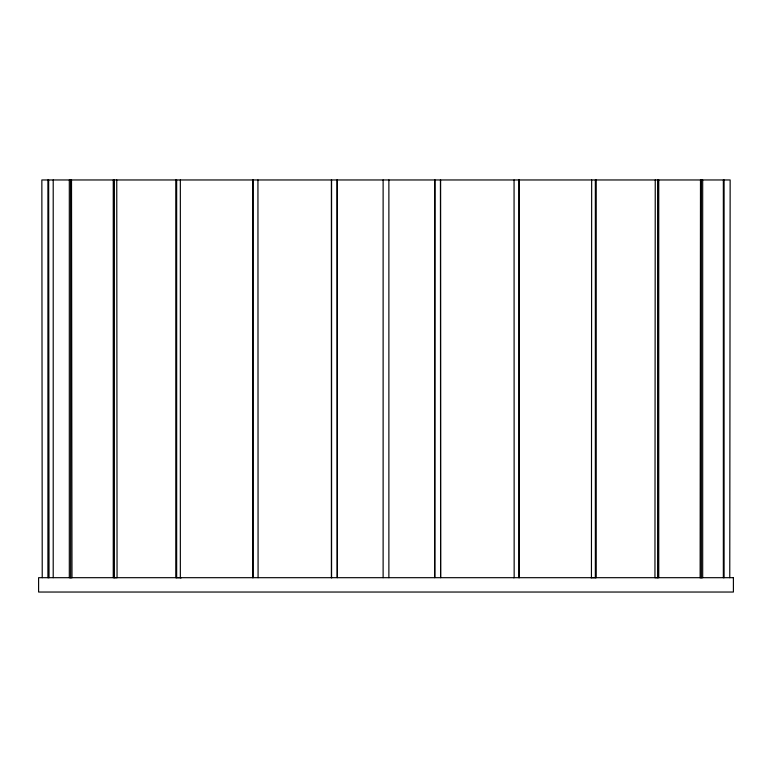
<?xml version="1.0" encoding="UTF-8"?>
<svg xmlns="http://www.w3.org/2000/svg" width="772" height="772" viewBox="0 0 772 772"><rect width="100%" height="100%" fill="white"/><g stroke="black" fill="none" stroke-linecap="round" stroke-linejoin="round"><path stroke-width="1.16" d="M700.011 577.688L702.684 577.688L702.684 179.963M258.08 577.688L257.935 179.963M71.989 577.688L71.516 179.963M331.391 179.963L331.391 577.688L331.921 577.688M42.228 577.688L41.852 179.963L730.148 179.963L729.772 577.688M513.515 577.688L514.162 577.688L514.065 179.963M590.792 577.688L596.216 577.688L596.216 179.963M69.316 179.963L69.316 577.688L71.864 577.688M655.245 179.963L654.946 577.688L657.609 577.688L658.748 577.688L658.748 179.963M113.252 179.963L113.252 577.688L114.391 577.688L117.054 577.688L116.755 179.963M175.784 179.963L175.784 577.688L181.208 577.688L180.339 577.688L180.339 179.963M700.136 577.688L700.484 179.963M591.439 577.688L591.661 179.963M724.088 179.963L724.088 577.688L723.345 577.688L723.345 179.963M701.352 179.963L701.352 577.688M657.609 179.963L657.609 577.688M595.347 179.963L595.347 577.688M519.373 179.963L519.373 577.688L518.823 577.688L518.823 179.963M440.609 179.963L440.609 577.688L440.426 179.963M434.916 179.963L434.732 577.688L434.732 179.963M388.876 179.963L388.876 577.688M383.124 179.963L383.124 577.688M337.267 179.963L337.267 577.688L337.084 179.963M331.574 179.963L331.574 577.688M253.177 179.963L253.177 577.688L252.627 577.688L252.627 179.963M176.653 179.963L176.653 577.688M114.391 179.963L114.391 577.688M70.648 179.963L70.648 577.688M53.21 179.963L53.21 577.688M48.655 179.963L49.032 577.688L47.912 577.688L47.912 179.963M733.4 577.688L38.6 577.688L38.6 592.037L733.4 592.037L733.4 577.688"/></g></svg>
